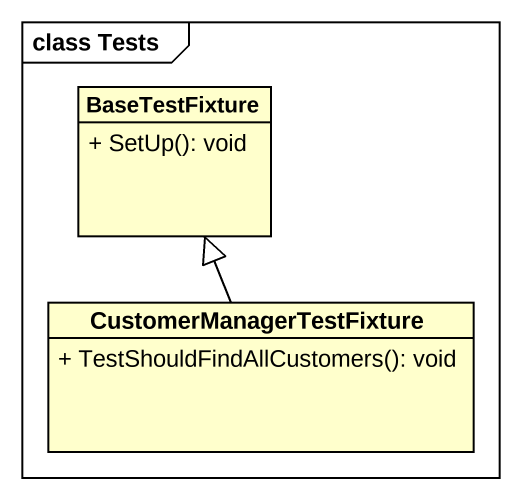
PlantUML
@startuml
mainframe class Tests
hide circle
hide empty members
skinparam classAttributeIconSize 0
class BaseTestFixture {
  + SetUp(): void
}
class CustomerManagerTestFixture {
  + TestShouldFindAllCustomers(): void
}
CustomerManagerTestFixture -up-|> BaseTestFixture
@enduml
